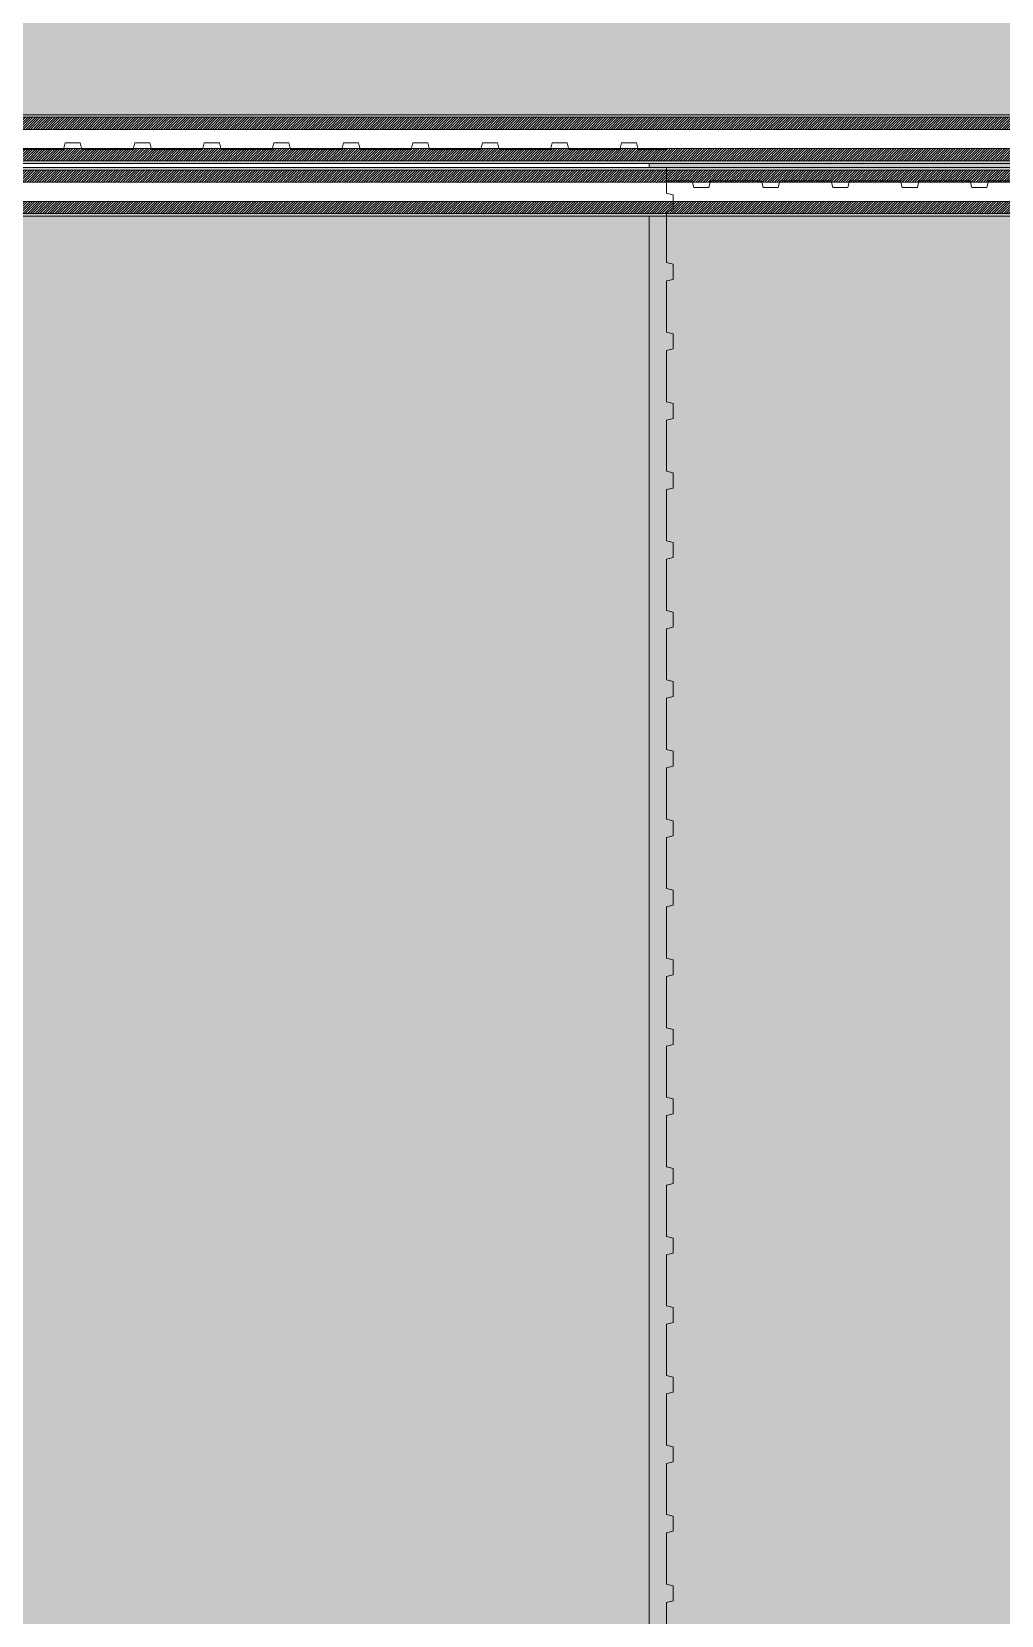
# Model space of a CAD drawing. Header units: millimetres. Extents: x 141848 to 1648660, y -465012 to -151356.
# Drawn here: x 174324 to 179902, y -196760 to -187653 of the extents above; entities that cross this region are included whole.
import ezdxf

# ---------------------------------------------------------------- set-up
doc = ezdxf.new("R2010")
doc.units = ezdxf.units.MM
doc.header["$MEASUREMENT"] = 0
doc.linetypes.add('Wipeout_Contour', pattern=[1000, 0, -1000])
doc.layers.add('Intérieur - Agencement', color=7, linetype='Continuous')
doc.layers.add('Sols_ Dalles', color=7, linetype='Continuous')
pattern_1 = [(45, (0, 175), (-55.68466, 55.68466), [0, -52.5, 0, -78.75]), (110, (175, 175), (74.000794, 26.934086), [0, -38.5, 0, -66.5])]
pattern_2 = [(45, (0, 0), (-7.0710678, 7.0710678), [])]

# ---------------------------------------------------------------- blocks, each defined once
blk = doc.blocks.new('Dalle_17_2', base_point=(162880.7, -188410.6))
at = {"layer": 'Sols_ Dalles', "linetype": 'Continuous', "lineweight": 0, "true_color": 0x3f3f3f}
blk.add_hatch(color=250, dxfattribs=at).paths.add_polyline_path([(162880.7, -188410.6), (191996, -188410.6), (219225.5, -188410.6), (219225.5, -173400.2), (162880.7, -173400.2)])
at = {"layer": 'Sols_ Dalles', "color": 250, "linetype": 'Continuous', "lineweight": 5, "true_color": 0x1f1f1f, "flags": 128}
blk.add_lwpolyline([(162880.7, -188410.6), (191996, -188410.6), (219225.5, -188410.6), (219225.5, -173400.2), (162880.7, -173400.2)], close=True, dxfattribs=at)
blk = doc.blocks.new('Dalle_23_2', base_point=(162760.7, -188434))
at = {"layer": 'Sols_ Dalles', "linetype": 'Continuous', "lineweight": 0, "true_color": 0x3f3f3f}
blk.add_hatch(color=250, dxfattribs=at).paths.add_polyline_path([(162760.7, -188434), (162760.7, -231395.6), (177875.5, -231395.6), (177875.5, -188434)])
at = {"layer": 'Sols_ Dalles', "color": 250, "linetype": 'Continuous', "lineweight": 5, "true_color": 0x1f1f1f, "flags": 128}
blk.add_lwpolyline([(162760.7, -188434), (177875.5, -188434), (177875.5, -231395.6), (162760.7, -231395.6)], close=True, dxfattribs=at)
blk = doc.blocks.new('Dalle_24_2', base_point=(177875.5, -216895.6))
at = {"layer": 'Sols_ Dalles', "linetype": 'Continuous', "lineweight": 0, "true_color": 0x3f3f3f}
blk.add_hatch(color=250, dxfattribs=at).paths.add_polyline_path([(177875.5, -216895.6), (177875.5, -231395.6), (185576, -231395.6), (185576, -216895.6), (195375, -216895.6), (195375, -205895.6), (185576, -205895.6), (185576, -188410.6), (177875.5, -188410.6), (177875.5, -205895.6)])
at = {"layer": 'Sols_ Dalles', "color": 250, "linetype": 'Continuous', "lineweight": 5, "true_color": 0x1f1f1f, "flags": 128}
blk.add_lwpolyline([(177875.5, -216895.6), (177875.5, -231395.6), (185576, -231395.6), (185576, -216895.6), (195375, -216895.6), (195375, -205895.6), (185576, -205895.6), (185576, -188410.6), (177875.5, -188410.6), (177875.5, -205895.6)], close=True, dxfattribs=at)
blk = doc.blocks.new('Mur_98_2', base_point=(162860.7, -188434))
at = {"color": 254, "linetype": 'Wipeout_Contour', "lineweight": 0, "ltscale": 1027097.031681597}
blk.add_wipeout([(162875.7, -188449), (185561, -188449), (185576, -188434), (162875.7, -188434)], dxfattribs=at)
at = {"color": 254, "linetype": 'Wipeout_Contour', "lineweight": 0, "ltscale": 1027840.368044478}
blk.add_wipeout([(163140.7, -188714), (185296, -188714), (185296, -188699), (163140.7, -188699)], dxfattribs=at)
at = {"linetype": 'Continuous', "lineweight": 5, "true_color": 0x5f5f5f}
h = blk.add_hatch(dxfattribs=at)
h.set_pattern_fill('Enduit_0002', color=251, style=0, pattern_type=2)
h.set_pattern_definition(pattern_1)
h.paths.add_polyline_path([(162875.7, -188449), (185561, -188449), (185576, -188434), (162875.7, -188434)])
h = blk.add_hatch(dxfattribs=at)
h.set_pattern_fill('Enduit_0002', color=251, style=0, pattern_type=2)
h.set_pattern_definition(pattern_1)
h.paths.add_polyline_path([(163140.7, -188714), (185296, -188714), (185296, -188699), (163140.7, -188699)])
at = {"color": 254, "linetype": 'Wipeout_Contour', "lineweight": 0, "ltscale": 1027253.840353565}
blk.add_wipeout([(162945.7, -188519), (185491, -188519), (185561, -188449), (162945.7, -188449)], dxfattribs=at)
at = {"linetype": 'Continuous', "lineweight": 5, "true_color": 0x5f5f5f}
h = blk.add_hatch(dxfattribs=at)
h.set_pattern_fill('Briques_terre_cuite__int_94', color=251, style=0, pattern_type=2)
h.set_pattern_definition(pattern_2)
h.paths.add_polyline_path([(162945.7, -188519), (185491, -188519), (185561, -188449), (162945.7, -188449)])
at = {"color": 7, "linetype": 'Continuous', "lineweight": 5}
blk.add_line((185561, -188449), (162945.7, -188449), dxfattribs=at)
at = {"color": 7, "linetype": 'Continuous', "lineweight": 5, "flags": 128}
blk.add_lwpolyline([(185576, -188434), (162860.7, -188434)], dxfattribs=at)
at = {"color": 254, "linetype": 'Wipeout_Contour', "lineweight": 0, "ltscale": 1027535.983582867}
blk.add_wipeout([(163055.7, -188629), (185381, -188629), (185491, -188519), (163055.7, -188519)], dxfattribs=at)
at = {"color": 7, "linetype": 'Continuous', "lineweight": 5}
blk.add_line((185491, -188519), (163055.7, -188519), dxfattribs=at)
at = {"color": 254, "linetype": 'Wipeout_Contour', "lineweight": 0, "ltscale": 1027765.89027909}
blk.add_wipeout([(163125.7, -188699), (185311, -188699), (185381, -188629), (163125.7, -188629)], dxfattribs=at)
at = {"linetype": 'Continuous', "lineweight": 5, "true_color": 0x5f5f5f}
h = blk.add_hatch(dxfattribs=at)
h.set_pattern_fill('Briques_terre_cuite__int_94', color=251, style=0, pattern_type=2)
h.set_pattern_definition(pattern_2)
h.paths.add_polyline_path([(163125.7, -188699), (185311, -188699), (185381, -188629), (163125.7, -188629)])
at = {"color": 7, "linetype": 'Continuous', "lineweight": 5}
for p, q in [((185381, -188629), (163125.7, -188629)), ((163125.7, -188699), (185296, -188699))]:
    blk.add_line(p, q, dxfattribs=at)
at = {"color": 7, "linetype": 'Continuous', "lineweight": 5, "flags": 128}
blk.add_lwpolyline([(163140.7, -188714), (185296, -188714)], dxfattribs=at)
blk = doc.blocks.new('Mur_115_2', base_point=(185576, -188410.6))
at = {"color": 254, "linetype": 'Wipeout_Contour', "lineweight": 0, "ltscale": 1026563.438399531}
blk.add_wipeout([(163140.7, -188145.6), (185576, -188145.6), (185576, -188130.6), (163140.7, -188130.6)], dxfattribs=at)
at = {"color": 254, "linetype": 'Wipeout_Contour', "lineweight": 0, "ltscale": 1026994.661016518}
blk.add_wipeout([(162875.7, -188410.6), (185576, -188410.6), (185576, -188395.6), (162875.7, -188395.6)], dxfattribs=at)
at = {"linetype": 'Continuous', "lineweight": 5, "true_color": 0x5f5f5f}
h = blk.add_hatch(dxfattribs=at)
h.set_pattern_fill('Enduit_0002', color=251, style=0, pattern_type=2)
h.set_pattern_definition(pattern_1)
h.paths.add_polyline_path([(163140.7, -188145.6), (185576, -188145.6), (185576, -188130.6), (163140.7, -188130.6)])
h = blk.add_hatch(dxfattribs=at)
h.set_pattern_fill('Enduit_0002', color=251, style=0, pattern_type=2)
h.set_pattern_definition(pattern_1)
h.paths.add_polyline_path([(162875.7, -188410.6), (185576, -188410.6), (185576, -188395.6), (162875.7, -188395.6)])
at = {"color": 254, "linetype": 'Wipeout_Contour', "lineweight": 0, "ltscale": 1026961.395313231}
blk.add_wipeout([(162945.7, -188395.6), (185576, -188395.6), (185576, -188325.6), (162945.7, -188325.6)], dxfattribs=at)
at = {"linetype": 'Continuous', "lineweight": 5, "true_color": 0x5f5f5f}
h = blk.add_hatch(dxfattribs=at)
h.set_pattern_fill('Briques_terre_cuite__int_94', color=251, style=0, pattern_type=2)
h.set_pattern_definition(pattern_2)
h.paths.add_polyline_path([(162945.7, -188395.6), (185576, -188395.6), (185576, -188325.6), (162945.7, -188325.6)])
at = {"color": 7, "linetype": 'Continuous', "lineweight": 5}
blk.add_line((162945.7, -188395.6), (185576, -188395.6), dxfattribs=at)
at = {"color": 7, "linetype": 'Continuous', "lineweight": 5, "flags": 128}
blk.add_lwpolyline([(162875.7, -188410.6), (185576, -188410.6)], dxfattribs=at)
at = {"color": 254, "linetype": 'Wipeout_Contour', "lineweight": 0, "ltscale": 1026841.07623664}
blk.add_wipeout([(163055.7, -188325.6), (185576, -188325.6), (185576, -188215.6), (163055.7, -188215.6)], dxfattribs=at)
at = {"color": 7, "linetype": 'Continuous', "lineweight": 5}
blk.add_line((163055.7, -188325.6), (185576, -188325.6), dxfattribs=at)
at = {"color": 254, "linetype": 'Wipeout_Contour', "lineweight": 0, "ltscale": 1026668.531769173}
blk.add_wipeout([(163125.7, -188215.6), (185576, -188215.6), (185576, -188145.6), (163125.7, -188145.6)], dxfattribs=at)
at = {"linetype": 'Continuous', "lineweight": 5, "true_color": 0x5f5f5f}
h = blk.add_hatch(dxfattribs=at)
h.set_pattern_fill('Briques_terre_cuite__int_94', color=251, style=0, pattern_type=2)
h.set_pattern_definition(pattern_2)
h.paths.add_polyline_path([(163125.7, -188215.6), (185576, -188215.6), (185576, -188145.6), (163125.7, -188145.6)])
at = {"color": 7, "linetype": 'Continuous', "lineweight": 5}
for p, q in [((185576, -188145.6), (163140.7, -188145.6)), ((163125.7, -188215.6), (185576, -188215.6))]:
    blk.add_line(p, q, dxfattribs=at)
at = {"color": 7, "linetype": 'Continuous', "lineweight": 5, "flags": 128}
blk.add_lwpolyline([(185576, -188130.6), (163140.7, -188130.6)], dxfattribs=at)
blk = doc.blocks.new('Tôle profilée 25_2')
at = {"color": 7, "linetype": 'Continuous', "lineweight": 5}
for p, q in [((0, 8400), (0, 8252.775)), ((0, 8252.775), (-38, 8243.25)), ((-38, 8243.25), (-38, 8156.75)), ((-38, 8156.75), (0, 8147.225)), ((0, 8147.225), (0, 8000)), ((0, 8000), (0, 7852.775)), ((0, 7852.775), (-38, 7843.25)), ((-38, 7843.25), (-38, 7756.75)), ((-38, 7756.75), (0, 7747.225)), ((0, 7747.225), (0, 7600)), ((0, 7600), (0, 7452.775)), ((0, 7452.775), (-38, 7443.25)), ((-38, 7443.25), (-38, 7356.75)), ((-38, 7356.75), (0, 7347.225)), ((0, 7347.225), (0, 7200)), ((0, 7200), (0, 7052.775)), ((0, 7052.775), (-38, 7043.25)), ((-38, 7043.25), (-38, 6956.75)), ((-38, 6956.75), (0, 6947.225)), ((0, 6947.225), (0, 6800)), ((0, 6800), (0, 6652.775)), ((0, 6652.775), (-38, 6643.25)), ((-38, 6643.25), (-38, 6556.75)), ((-38, 6556.75), (0, 6547.225)), ((0, 6547.225), (0, 6400)), ((0, 6400), (0, 6252.775)), ((0, 6252.775), (-38, 6243.25)), ((-38, 6243.25), (-38, 6156.75)), ((-38, 6156.75), (0, 6147.225)), ((0, 6147.225), (0, 6000)), ((0, 6000), (0, 5852.775)), ((0, 5852.775), (-38, 5843.25)), ((-38, 5843.25), (-38, 5756.75)), ((-38, 5756.75), (0, 5747.225)), ((0, 5747.225), (0, 5600)), ((0, 5600), (0, 5452.775)), ((0, 5452.775), (-38, 5443.25)), ((-38, 5443.25), (-38, 5356.75)), ((-38, 5356.75), (0, 5347.225)), ((0, 5347.225), (0, 5200)), ((0, 5200), (0, 5052.775)), ((0, 5052.775), (-38, 5043.25)), ((-38, 5043.25), (-38, 4956.75)), ((-38, 4956.75), (0, 4947.225)), ((0, 4947.225), (0, 4800)), ((0, 4800), (0, 4652.775)), ((0, 4652.775), (-38, 4643.25)), ((-38, 4643.25), (-38, 4556.75)), ((-38, 4556.75), (0, 4547.225)), ((0, 4547.225), (0, 4400)), ((0, 4400), (0, 4252.775)), ((0, 4252.775), (-38, 4243.25)), ((-38, 4243.25), (-38, 4156.75)), ((-38, 4156.75), (0, 4147.225)), ((0, 4147.225), (0, 4000)), ((0, 4000), (0, 3852.775)), ((0, 3852.775), (-38, 3843.25)), ((-38, 3843.25), (-38, 3756.75)), ((-38, 3756.75), (0, 3747.225)), ((0, 3747.225), (0, 3600)), ((0, 3600), (0, 3452.775)), ((0, 3452.775), (-38, 3443.25)), ((-38, 3443.25), (-38, 3356.75)), ((-38, 3356.75), (0, 3347.225)), ((0, 3347.225), (0, 3200)), ((0, 3200), (0, 3052.775)), ((0, 3052.775), (-38, 3043.25)), ((-38, 3043.25), (-38, 2956.75)), ((-38, 2956.75), (0, 2947.225)), ((0, 2947.225), (0, 2800)), ((0, 2800), (0, 2652.775)), ((0, 2652.775), (-38, 2643.25)), ((-38, 2643.25), (-38, 2556.75)), ((-38, 2556.75), (0, 2547.225)), ((0, 2547.225), (0, 2400)), ((0, 2400), (0, 2252.775)), ((0, 2252.775), (-38, 2243.25)), ((-38, 2243.25), (-38, 2156.75)), ((-38, 2156.75), (0, 2147.225)), ((0, 2147.225), (0, 2000)), ((0, 2000), (0, 1852.775)), ((0, 1852.775), (-38, 1843.25)), ((-38, 1843.25), (-38, 1756.75)), ((-38, 1756.75), (0, 1747.225)), ((0, 1747.225), (0, 1600)), ((0, 1600), (0, 1452.775)), ((0, 1452.775), (-38, 1443.25)), ((-38, 1443.25), (-38, 1356.75)), ((-38, 1356.75), (0, 1347.225)), ((0, 1347.225), (0, 1200)), ((0, 1200), (0, 1052.775)), ((0, 1052.775), (-38, 1043.25)), ((-38, 1043.25), (-38, 956.75)), ((-38, 956.75), (0, 947.225)), ((0, 947.225), (0, 800)), ((0, 800), (0, 652.775)), ((0, 652.775), (-38, 643.25)), ((-38, 643.25), (-38, 556.75)), ((-38, 556.75), (0, 547.225)), ((0, 547.225), (0, 400)), ((0, 400), (0, 252.775)), ((0, 252.775), (-38, 243.25)), ((-38, 243.25), (-38, 156.75)), ((-38, 156.75), (0, 147.225)), ((0, 147.225), (0, 0))]:
    blk.add_line(p, q, dxfattribs=at)
blk = doc.blocks.new('Tôle profilée 25_14')
at = {"color": 7, "linetype": 'Continuous', "lineweight": 5}
for p, q in [((0, 15214.861), (0, 15200)), ((0, 15200), (0, 15052.775)), ((0, 15052.775), (-38, 15043.25)), ((-38, 15043.25), (-38, 14956.75)), ((-38, 14956.75), (0, 14947.225)), ((0, 14947.225), (0, 14800)), ((0, 14800), (0, 14652.775)), ((0, 14652.775), (-38, 14643.25)), ((-38, 14643.25), (-38, 14556.75)), ((-38, 14556.75), (0, 14547.225)), ((0, 14547.225), (0, 14400)), ((0, 14400), (0, 14252.775)), ((0, 14252.775), (-38, 14243.25)), ((-38, 14243.25), (-38, 14156.75)), ((-38, 14156.75), (0, 14147.225)), ((0, 14147.225), (0, 14000)), ((0, 14000), (0, 13852.775)), ((0, 13852.775), (-38, 13843.25)), ((-38, 13843.25), (-38, 13756.75)), ((-38, 13756.75), (0, 13747.225)), ((0, 13747.225), (0, 13600)), ((0, 13600), (0, 13452.775)), ((0, 13452.775), (-38, 13443.25)), ((-38, 13443.25), (-38, 13356.75)), ((-38, 13356.75), (0, 13347.225)), ((0, 13347.225), (0, 13200)), ((0, 13200), (0, 13052.775)), ((0, 13052.775), (-38, 13043.25)), ((-38, 13043.25), (-38, 12956.75)), ((-38, 12956.75), (0, 12947.225)), ((0, 12947.225), (0, 12800)), ((0, 12800), (0, 12652.775)), ((0, 12652.775), (-38, 12643.25)), ((-38, 12643.25), (-38, 12556.75)), ((-38, 12556.75), (0, 12547.225)), ((0, 12547.225), (0, 12400)), ((0, 12400), (0, 12252.775)), ((0, 12252.775), (-38, 12243.25)), ((-38, 12243.25), (-38, 12156.75)), ((-38, 12156.75), (0, 12147.225)), ((0, 12147.225), (0, 12000)), ((0, 12000), (0, 11852.775)), ((0, 11852.775), (-38, 11843.25)), ((-38, 11843.25), (-38, 11756.75)), ((-38, 11756.75), (0, 11747.225)), ((0, 11747.225), (0, 11600)), ((0, 11600), (0, 11452.775))]:
    blk.add_line(p, q, dxfattribs=at)
blk = doc.blocks.new('Tôle profilée 25_15')
at = {"color": 7, "linetype": 'Continuous', "lineweight": 5}
for p, q in [((0, 2000), (0, 1852.775)), ((0, 1852.775), (-38, 1843.25)), ((-38, 1843.25), (-38, 1756.75)), ((-38, 1756.75), (0, 1747.225)), ((0, 1747.225), (0, 1600)), ((0, 1600), (0, 1452.775)), ((0, 1452.775), (-38, 1443.25)), ((-38, 1443.25), (-38, 1356.75)), ((-38, 1356.75), (0, 1347.225)), ((0, 1347.225), (0, 1200)), ((0, 1200), (0, 1052.775)), ((0, 1052.775), (-38, 1043.25)), ((-38, 1043.25), (-38, 956.75)), ((-38, 956.75), (0, 947.225)), ((0, 947.225), (0, 800)), ((0, 800), (0, 652.775)), ((0, 652.775), (-38, 643.25)), ((-38, 643.25), (-38, 556.75)), ((-38, 556.75), (0, 547.225)), ((0, 547.225), (0, 400)), ((0, 400), (0, 252.775)), ((0, 252.775), (-38, 243.25)), ((-38, 243.25), (-38, 156.75)), ((-38, 156.75), (0, 147.225)), ((0, 147.225), (0, 0))]:
    blk.add_line(p, q, dxfattribs=at)

msp = doc.modelspace()

# ---------------------------------------------------------------- hatches: boundary and pattern name
at = {"layer": 'Intérieur - Agencement', "linetype": 'Continuous', "lineweight": 5}
msp.add_hatch(color=9, dxfattribs=at).paths.add_polyline_path([(183250.223, -189650.634), (164542.727, -189650.634), (164542.727, -230076.026), (167123.072, -192087.625)])

# ---------------------------------------------------------------- block references
at = {"layer": 'Sols_ Dalles', "color": 250, "linetype": 'Continuous', "lineweight": 5, "true_color": 0x1f1f1f}
for name, p in [('Dalle_17_2', (162880.681, -188410.571)), ('Dalle_24_2', (177875.542, -216895.57)), ('Dalle_23_2', (162760.681, -188433.997))]:
    msp.add_blockref(name, p, dxfattribs=at)

# ---------------------------------------------------------------- next in the draw order: block references
at = {"color": 7, "lineweight": 5}
msp.add_blockref('Mur_98_2', (162860.681, -188433.997), dxfattribs=at)

# ---------------------------------------------------------------- next in the draw order: block references
msp.add_blockref('Mur_115_2', (185576.034, -188410.571), dxfattribs=at)
at = {"color": 7, "linetype": 'Continuous', "lineweight": 5, "xscale": -1, "zscale": 1000, "rotation": 270}
msp.add_blockref('Tôle profilée 25_15', (177975.542, -188510.571), dxfattribs=at)

# ---------------------------------------------------------------- next in the draw order: block references
at = {"color": 7, "linetype": 'Continuous', "lineweight": 5, "zscale": 1000}
for name, p, rotation in [('Tôle profilée 25_14', (162760.681, -188330.571), 270), ('Tôle profilée 25_2', (177975.542, -188433.997), 180)]:
    msp.add_blockref(name, p, dxfattribs=dict(at, rotation=rotation))

doc.saveas('drawing.dxf')
